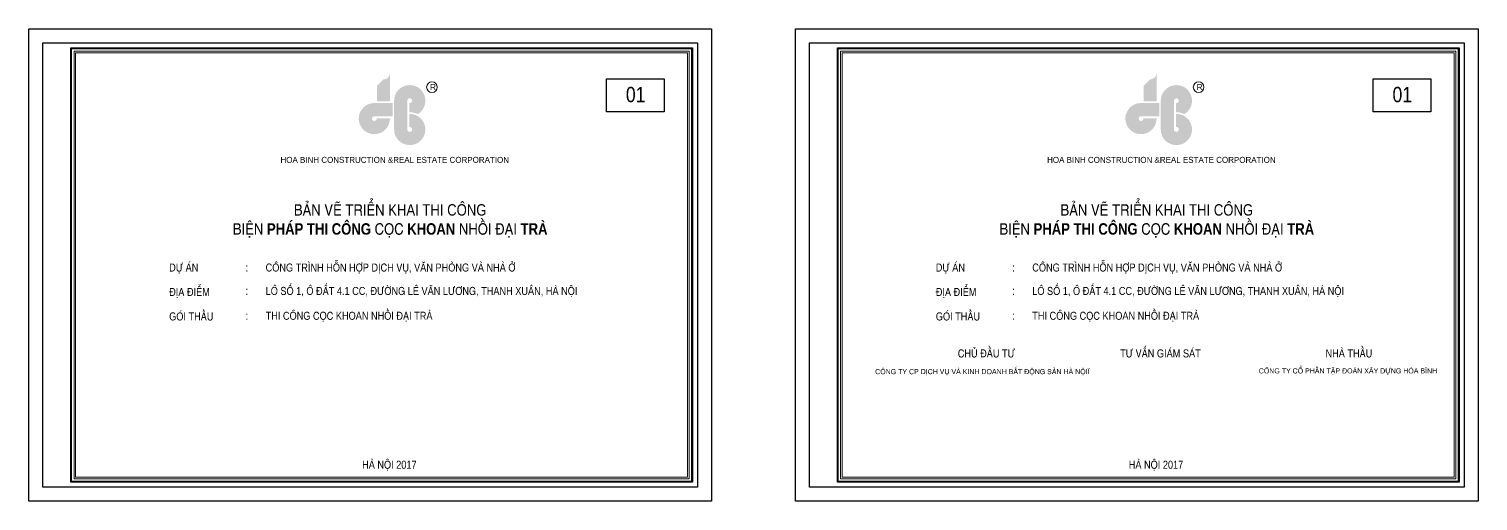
# Model space of a CAD drawing. Header units: millimetres. Extents: x -346728 to 1320345, y -537202 to -385966.
# Drawn here: x -346728 to -254475, y -436588 to -406501 of the extents above; entities that cross this region are included whole.
import ezdxf
from ezdxf.enums import TextEntityAlignment as Align

# ---------------------------------------------------------------- set-up
doc = ezdxf.new("R2010")
doc.units = ezdxf.units.MM
doc.header["$LTSCALE"] = 100
for name, color, linetype in [('cotvach', 3, 'Continuous'), ('GRID', 8, 'Continuous'), ('TEXT_KUMHO', 4, 'Continuous')]:
    doc.layers.add(name, color=color, linetype=linetype)
for name, color, linetype, lineweight in [('KHUNG TEN XXXXXXXXXXXXXXXXXXXXXXXXX', 8, 'Continuous', 15), ('KT-Text', 6, 'Continuous', 20), ('TEXT ENGLISL', 7, 'Continuous', 15)]:
    doc.layers.add(name, color=color, linetype=linetype, lineweight=lineweight)
doc.styles.add('ROMAND', font='isocp.shx')
doc.styles.add('UNIVER', font='VUNIVER0.TTF', dxfattribs={"height": 300})

# ---------------------------------------------------------------- blocks, each defined once
blk = doc.blocks.new('LOGO_HB')
at = {"layer": 'TEXT ENGLISL'}
h = blk.add_hatch(color=142, dxfattribs=at)
h.paths.add_polyline_path([(-211, 540), (-319, 432), (-103, 410)])
h.paths.add_polyline_path([(-103, 648, -0.414208), (-211, 540), (-103, 410)])
h.paths.add_polyline_path([(-103, 410), (-319, 432), (-319, 172), (-103, 172)])
for points in [[(192, 183, -2.79063), (224, 144), (224, -12, -0.125559), (365, -44, 1.726912), (-31, 183), (-31, -303, 2.465752), (224, -40), (224, -263, -2.79063), (192, -303)], [(-57, 143), (-364, 143, 2.465942), (-102, -112), (-325, -112, -2.792193), (-364, -80), (-57, -80)]]:
    blk.add_hatch(color=142, dxfattribs=at).paths.add_polyline_path(points)
at = {"layer": 'TEXT ENGLISL', "color": 142}
blk.add_circle((606, 410), 90.1, dxfattribs=at)
at = {"layer": 'TEXT ENGLISL', "color": 142, "insert": (573, 463), "char_height": 101.53, "width": 285.41, "attachment_point": 1}
blk.add_mtext('{\\fVNI-Helve|b0|i0|c0|p2;R}', dxfattribs=at)

msp = doc.modelspace()

# ---------------------------------------------------------------- linework, layer by layer
at = {"elevation": -881.1}
for points in [[(-346727.6, -406501), (-303283.1, -406501), (-303283.1, -436587.5), (-346727.6, -436587.5)], [(-297919.4, -406501), (-254474.8, -406501), (-254474.8, -436587.5), (-297919.4, -436587.5)]]:
    msp.add_lwpolyline(points, close=True, dxfattribs=at)
at = {"layer": 'cotvach', "elevation": -881.1}
for points in [[(-345848.1, -407380.5), (-304162.6, -407380.5), (-304162.6, -435708), (-345848.1, -435708)], [(-344069.1, -407706.3), (-304488.4, -407706.3), (-304488.4, -435382.2), (-344069.1, -435382.2)], [(-297039.8, -407380.5), (-255354.3, -407380.5), (-255354.3, -435708), (-297039.8, -435708)], [(-295260.9, -407706.3), (-255680.1, -407706.3), (-255680.1, -435382.2), (-295260.9, -435382.2)]]:
    msp.add_lwpolyline(points, close=True, dxfattribs=at)
at = {"layer": 'GRID', "elevation": -881.1}
for points in [[(-309957.5, -409686.7), (-306283.1, -409686.7), (-306283.1, -411784.2), (-309957.5, -411784.2)], [(-261149.2, -409686.7), (-257474.9, -409686.7), (-257474.9, -411784.2), (-261149.2, -411784.2)]]:
    msp.add_lwpolyline(points, close=True, dxfattribs=at)
at = {"layer": 'KHUNG TEN XXXXXXXXXXXXXXXXXXXXXXXXX', "color": 6, "ltscale": 30, "elevation": -881.1}
for points in [[(-344069.1, -435382.2), (-304488.4, -435382.2), (-304488.4, -407706.3), (-344069.1, -407706.3)], [(-295260.9, -435382.2), (-255680.1, -435382.2), (-255680.1, -407706.3), (-295260.9, -407706.3)], [(-344017, -435330.1), (-304540.5, -435330.1), (-304540.5, -407758.4), (-344017, -407758.4)], [(-343860.6, -435173.7), (-304696.9, -435173.7), (-304696.9, -407914.8), (-343860.6, -407914.8)], [(-343756.4, -435069.5), (-304801.1, -435069.5), (-304801.1, -408019), (-343756.4, -408019)], [(-295208.7, -435330.1), (-255732.2, -435330.1), (-255732.2, -407758.4), (-295208.7, -407758.4)], [(-295052.4, -435173.7), (-255888.6, -435173.7), (-255888.6, -407914.8), (-295052.4, -407914.8)], [(-294948.1, -435069.5), (-255992.8, -435069.5), (-255992.8, -408019), (-294948.1, -408019)]]:
    msp.add_lwpolyline(points, close=True, dxfattribs=at)

# ---------------------------------------------------------------- block references
at = {"layer": 'TEXT_KUMHO', "xscale": 3.780299855163321, "yscale": 3.780299855163321, "zscale": 3.780299855163321}
for p in [(-323362.9, -411763.6, -881.1), (-274554.6, -411763.6, -881.1)]:
    msp.add_blockref('LOGO_HB', p, dxfattribs=at)

# ---------------------------------------------------------------- texts
at = {"color": 1, "style": 'UNIVER'}
for p in [(-323441.4, -414843.1, -881.1), (-274633.2, -414843.1, -881.1)]:
    msp.add_text('HOA BINH CONSTRUCTION &REAL ESTATE CORPORATION', height=380.263, dxfattribs=at).set_placement(p, align=Align.MIDDLE)
at = {"layer": 'KT-Text', "color": 7, "style": 'ROMAND'}
for s, insert, char_height, attachment_point in [('\\A1;{\\fVNI-Helve-Condense|b0|i0|c0|p2;01}', (-308103.3, -410687.5), 977.271, 5), ('\\A1;{\\fVNI-Helve-Condense|b0|i0|c0|p2;01}', (-259295.1, -410687.5), 977.271, 5), ('\\A1;{\\fVNI-Helve-Condense|b0|i0|c0|p2;BAÛN VEÕ TRIEÅN KHAI THI COÂNG\\P\\fVNI-Helve-Condense|b1|i0|c0|p2;BIEÄN PHAÙP THI COÂNG COÏC KHOAN NHOÀI ÑAÏI TRAØ}', (-323733.2, -418731.1), 728.08, 5), ('\\A1;{\\fVNI-Helve-Condense|b0|i0|c0|p2;BAÛN VEÕ TRIEÅN KHAI THI COÂNG\\P\\fVNI-Helve-Condense|b1|i0|c0|p2;BIEÄN PHAÙP THI COÂNG COÏC KHOAN NHOÀI ÑAÏI TRAØ}', (-274924.9, -418731.1), 728.08, 5), ('\\A1;{\\fVNI-Helve-Condense|b0|i0|c0|p2;DÖÏ AÙN}', (-337801.8, -421451.5), 509.656, 1), ('\\A1;{\\fVNI-Helve-Condense|b0|i0|c0|p2;:}', (-332936.3, -421451.5), 509.656, 1), ('\\A1;{\\fVNI-Helve-Condense|b0|i0|c0|p2;COÂNG TRÌNH HOÃN HÔÏP DÒCH VUÏ, VAÊN PHOØNG VAØ NHAØ ÔÛ}', (-331661.6, -421451.5), 509.656, 1), ('\\A1;{\\fVNI-Helve-Condense|b0|i0|c0|p2;DÖÏ AÙN}', (-288993.6, -421451.5), 509.656, 1), ('\\A1;{\\fVNI-Helve-Condense|b0|i0|c0|p2;:}', (-284128, -421451.5), 509.656, 1), ('\\A1;{\\fVNI-Helve-Condense|b0|i0|c0|p2;COÂNG TRÌNH HOÃN HÔÏP DÒCH VUÏ, VAÊN PHOØNG VAØ NHAØ ÔÛ}', (-282853.3, -421451.5), 509.656, 1), ('\\A1;{\\fVNI-Helve-Condense|b0|i0|c0|p2;ÑÒA ÑIEÅM}', (-337801.8, -423007.3), 509.656, 1), ('\\A1;{\\fVNI-Helve-Condense|b0|i0|c0|p2;:}', (-332936.3, -422944.1), 509.656, 1), ('\\A1;{\\fVNI-Helve-Condense|b0|i0|c0|p2;LOÂ SOÁ 1, OÂ ÑAÁT 4.1 CC, ÑÖÔØNG LEÂ VAÊN LÖÔNG, THANH XUAÂN, HAØ NOÄI}', (-331661.6, -422944.1), 509.6562, 1), ('\\A1;{\\fVNI-Helve-Condense|b0|i0|c0|p2;ÑÒA ÑIEÅM}', (-288993.6, -423007.3), 509.656, 1), ('\\A1;{\\fVNI-Helve-Condense|b0|i0|c0|p2;:}', (-284128, -422944.1), 509.656, 1), ('\\A1;{\\fVNI-Helve-Condense|b0|i0|c0|p2;LOÂ SOÁ 1, OÂ ÑAÁT 4.1 CC, ÑÖÔØNG LEÂ VAÊN LÖÔNG, THANH XUAÂN, HAØ NOÄI}', (-282853.3, -422944.1), 509.6562, 1), ('\\A1;{\\fVNI-Helve-Condense|b0|i0|c0|p2;GOÙI THAÀU}', (-337801.8, -424568.2), 509.656, 1), ('\\A1;{\\fVNI-Helve-Condense|b0|i0|c0|p2;THI COÂNG COÏC KHOAN NHOÀI ÑAÏI TRAØ}', (-331661.6, -424526), 509.656, 1), ('\\A1;{\\fVNI-Helve-Condense|b0|i0|c0|p2;GOÙI THAÀU}', (-288993.6, -424568.2), 509.656, 1), ('\\A1;{\\fVNI-Helve-Condense|b0|i0|c0|p2;THI COÂNG COÏC KHOAN NHOÀI ÑAÏI TRAØ}', (-282853.3, -424526), 509.656, 1), ('\\A1;{\\fVNI-Helve-Condense|b0|i0|c0|p2;:}', (-332936.3, -424526), 509.656, 1), ('\\A1;{\\fVNI-Helve-Condense|b0|i0|c0|p2;:}', (-284128, -424526), 509.656, 1), ('\\A1;{\\fVNI-Helve-Condense|b0|i0|c0|p2;CHUÛ ÑAÀU TÖ}', (-287592.7, -426923.8), 509.656, 1), ('\\A1;{\\fVNI-Helve-Condense|b0|i0|c0|p2;TÖ VAÁN GIAÙM SAÙT}', (-277256.6, -426923.8), 509.656, 1), ('\\A1;{\\fVNI-Helve-Condense|b0|i0|c0|p2;NHAØ THAÀU}', (-264184.1, -426923.8), 509.656, 1), ('\\A1;{\\fVNI-Helve-Condense|b0|i0|c0|p2;COÂNG TY CP DÒCH VUÏ VAØ KINH DOANH BAÁT ÑOÄNG SAÛN HAØ NOÄIÏ}', (-286032.5, -428175.4), 325.757, 2), ('\\A1;{\\fVNI-Helve-Condense|b0|i0|c0|p2;COÂNG TY COÅ PHAÀN TAÄP ÑOAØN XAÂY DÖÏNG HOØA BÌNH}', (-262754, -428128.6), 325.757, 2), ('\\A1;{\\fVNI-Helve-Condense|b0|i0|c0|p2;HAØ NOÄI 2017}', (-323783.9, -434336.5), 509.656, 5), ('\\A1;{\\fVNI-Helve-Condense|b0|i0|c0|p2;HAØ NOÄI 2017}', (-274975.6, -434336.5), 509.656, 5)]:
    msp.add_mtext(s, dxfattribs=dict(at, insert=insert, char_height=char_height, attachment_point=attachment_point))

doc.saveas('drawing.dxf')
